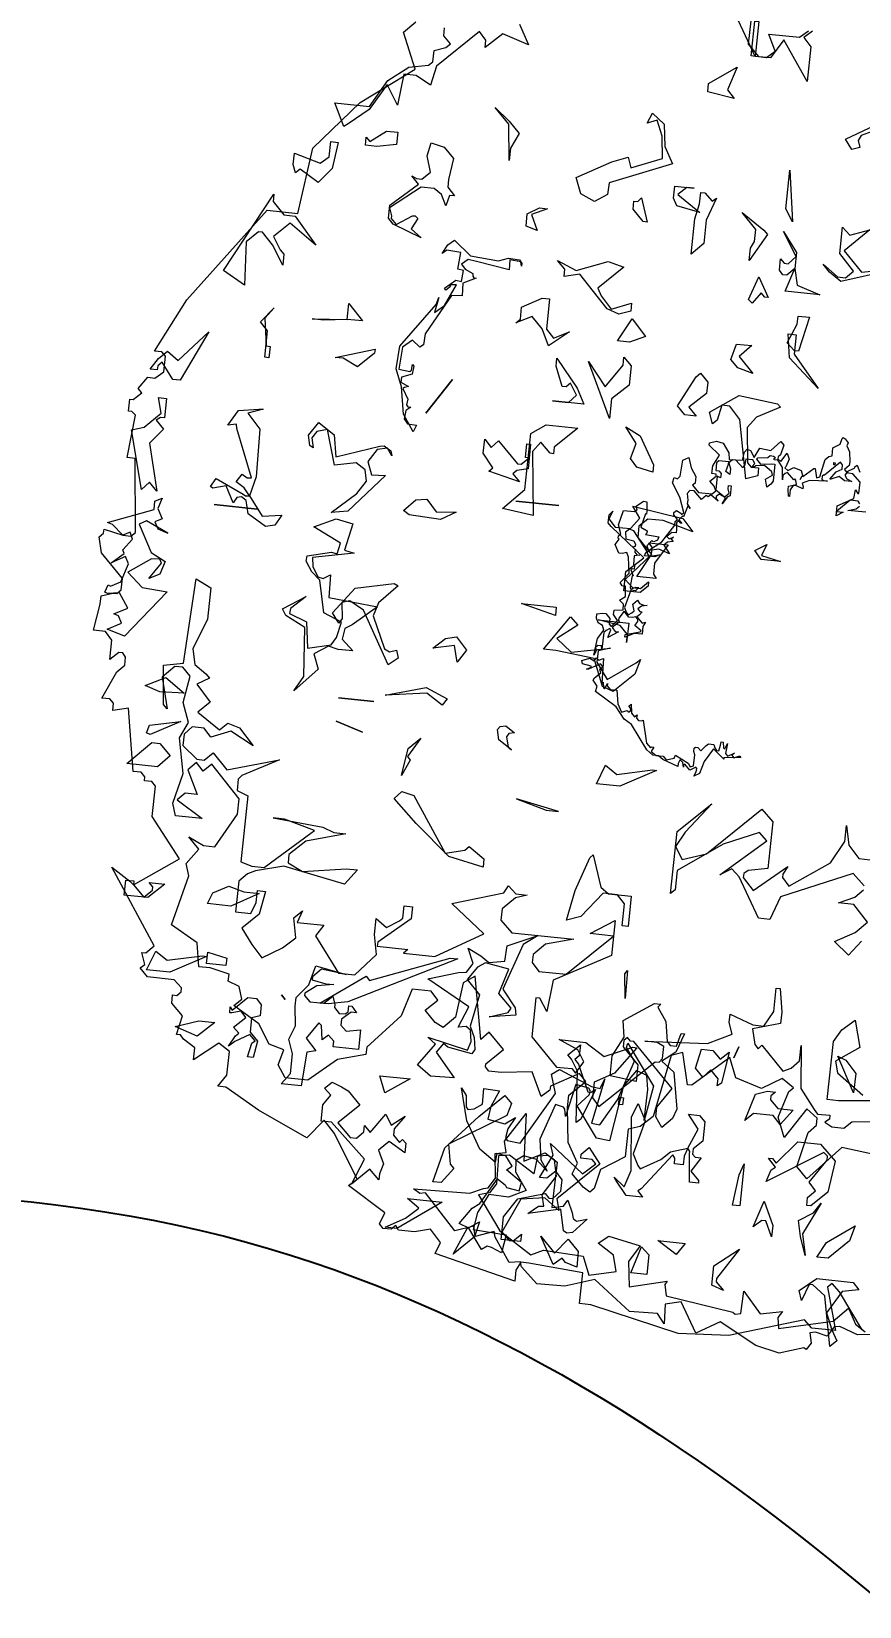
# Model space of a CAD drawing. Header units: metres. Extents: x 329311 to 330425, y 7396637 to 7397287.
# Drawn here: x 329833.859 to 329835.06, y 7397034.192 to 7397036.477 of the extents above; entities that cross this region are included whole.
import ezdxf

# ---------------------------------------------------------------- set-up
doc = ezdxf.new("R2010")
doc.units = ezdxf.units.M
doc.linetypes.add('CACHE2', pattern=[4.7625, 3.175, -1.5875])
doc.layers.get('0').update_dxf_attribs({"lineweight": 18})
for name, color, linetype, lineweight in [('ARBRE', 251, 'Continuous', 13), ('AXES+POTEAUX', 6, 'CACHE2', 13), ('PA6_TEXTO', 3, 'Continuous', 18)]:
    doc.layers.add(name, color=color, linetype=linetype, lineweight=lineweight)
doc.layers.add('VEGETAIS', color=3, linetype='Continuous')
doc.styles.add('200 Médio', font='arial.ttf', dxfattribs={"height": 0.75})
doc.styles.add('ARIAL', font='ARIAL', dxfattribs={"height": 0.2})
doc.dimstyles.new('AQ250', dxfattribs={"dimscale": 10, "dimtxt": 0.05, "dimasz": 0.03, "dimexe": 0.03, "dimexo": 0.025, "dimgap": 0.025, "dimtad": 1, "dimzin": 0, "dimdsep": 46, "dimtxsty": 'ARIAL', "dimblk": 'ARCHTICK', "dimcen": 0.09, "dimdle": 0.03, "dimclrt": 7, "dimadec": 0, "dimazin": 0, "dimtfac": 1, "dimtix": 1, "dimtmove": 2, "dimatfit": 3, "dimldrblk": 'OPEN90', "dimfxl": 1, "dimtvp": 1, "dimtolj": 1, "dimtzin": 0, "dimarcsym": 0})
pattern_1 = [(341.96263, (329827.33868, 7397103.38185), (0.0540704, 0.16604302), [0.127, -0.047625]), (71.96263, (329827.33868, 7397103.38185), (-0.16604302, 0.0540704), [0.127, -0.047625])]

# ---------------------------------------------------------------- blocks, each defined once
blk = doc.blocks.new('_ArchTick')
at = {"color": 0, "linetype": 'ByBlock', "const_width": 0.15}
blk.add_lwpolyline([(-0.5, -0.5), (0.5, 0.5)], dxfattribs=at)
blk = doc.blocks.new('*D14')
at = {"layer": 'Defpoints', "color": 0, "transparency": 16777216}
for p in [(329835.2333, 7397102.4533), (329808.0912, 7397027.1536), (329810.4416, 7397026.3875)]:
    blk.add_point(p, dxfattribs=at)
at = {"layer": 'PA6_TEXTO', "color": 0, "lineweight": -2, "transparency": 16777216}
for p, q in [((329832.9758, 7397103.5046), (329807.9982, 7397026.8683)), ((329834.9956, 7397102.5308), (329832.5977, 7397103.3123)), ((329810.2039, 7397026.465), (329807.806, 7397027.2465))]:
    blk.add_line(p, q, dxfattribs=at)
at = {"layer": 'PA6_TEXTO', "color": 0, "lineweight": -2, "transparency": 16777216, "xscale": 0.3, "yscale": 0.3, "zscale": 0.3}
for p, rotation in [((329832.8829, 7397103.2194), 71.94796434931555), ((329808.0912, 7397027.1536), 251.9479643493156)]:
    blk.add_blockref('_ArchTick', p, dxfattribs=dict(at, rotation=rotation))
at = {"layer": 'PA6_TEXTO', "color": 7, "transparency": 16777216, "insert": (329819.8853, 7397065.3826), "char_height": 0.75, "attachment_point": 5, "rotation": 71.948, "style": '200 Médio'}
blk.add_mtext('\\A1;80.00', dxfattribs=at)
blk = doc.blocks.new('_Open90')
at = {"color": 0, "linetype": 'ByBlock', "lineweight": -2}
for p, q in [((-0.5, 0.5), (0, 0)), ((0, 0), (-1, 0)), ((0, 0), (-0.5, -0.5))]:
    blk.add_line(p, q, dxfattribs=at)
blk = doc.blocks.new('WMF26', base_point=(0, 0.001))
at = {"color": 85}
blk.add_lwpolyline([(7.846, -12.482), (7.607, -12.162), (7.534, -12.097), (7.498, -12.133), (7.607, -12.512), (7.395, -12.512), (7.323, -12.446), (6.661, -12.657), (6.209, -12.686), (5.402, -12.512), (5.301, -12.512), (5.301, -12.234), (4.812, -12.198), (4.74, -12.198), (4.703, -12.272), (4.703, -12.373), (3.968, -12.198), (4.005, -12.097), (3.903, -11.987), (3.764, -12.025), (3.619, -12.025), (3.59, -11.987), (3.553, -12.025), (3.481, -12.025), (3.445, -11.987), (3.481, -11.885), (3.132, -11.675), (3.204, -11.61), (2.957, -11.223), (2.854, -11.114), (2.717, -11.289), (2.258, -11.085), (1.945, -10.911), (1.873, -10.911), (1.945, -10.802), (1.945, -10.59), (1.843, -10.524), (1.633, -10.699), (1.633, -10.59), (1.523, -10.524), (1.494, -10.488), (1.458, -10.488), (1.494, -10.315), (1.385, -10.212), (1.385, -10.139), (1.422, -10.139), (1.458, -10.103), (1.458, -10.067), (1.385, -10.001), (1.145, -10.001), (1.072, -9.928), (1.108, -9.892), (1.072, -9.789), (1.108, -9.789), (1.175, -9.717), (0.724, -9.055), (0.897, -9.164), (0.934, -9.193), (1.32, -8.917), (1.036, -8.567), (1.036, -8.291), (1, -8.255), (0.934, -8.255), (0.934, -8.218), (0.897, -8.181), (0.825, -8.181), (0.724, -7.621), (0.585, -7.658), (0.585, -7.592), (0.548, -7.556), (0.476, -7.556), (0.585, -7.308), (0.65, -7.243), (0.65, -7.17), (0.621, -7.133), (0.585, -7.133), (0.512, -7.206), (0.512, -7.032), (0.446, -6.959), (0.338, -6.959), (0.374, -6.719), (0.374, -6.646), (0.476, -6.61), (0.512, -6.61), (0.548, -6.573), (0.548, -6.471), (0.338, -6.26), (0.301, -6.122), (0.338, -6.085), (0.338, -6.049), (0.512, -6.085), (0.585, -6.085), (0.621, -6.049), (0.548, -5.387), (0.476, -5.387), (0.512, -5.002), (0.476, -4.972), (0.446, -4.972), (0.446, -4.863), (0.476, -4.863), (0.548, -4.797), (0.512, -4.761), (0.585, -4.652), (0.65, -4.652), (0.724, -4.587), (0.724, -4.448), (0.687, -4.412), (0.621, -4.412), (0.861, -3.924), (1.494, -3.051), (1.771, -3.051), (1.843, -2.454), (2.222, -2.003), (2.681, -1.654), (2.542, -1.334), (2.644, -1.232)], dxfattribs=at)
at = {"color": 63}
for points in [[(6.188, -0.944), (6.116, -1.009), (6.188, -1.083), (6.188, -1.396), (5.94, -1.046), (5.838, -1.221), (5.701, -1.221), (5.489, -0.871)], [(5.627, -0.908), (5.627, -1.119), (5.729, -1.221), (5.802, -1.221), (5.874, -1.155), (5.802, -1.009), (6.078, -1.009), (6.152, -0.944)], [(3.568, -1.155), (3.67, -1.33), (3.43, -1.257), (3.284, -1.396), (3.284, -1.33), (3.219, -1.257), (2.869, -1.606), (2.833, -1.781), (2.695, -1.708), (2.586, -1.708), (2.557, -1.992), (2.447, -1.817), (2.309, -2.057), (2.135, -2.203), (2.099, -2.232), (1.996, -2.029), (2.309, -2.029), (2.447, -1.781), (2.622, -1.643), (2.797, -1.606), (2.833, -1.57), (2.833, -1.469), (2.934, -1.432), (2.972, -1.396), (2.905, -1.33), (2.905, -1.257)], [(5.311, -1.508), (5.551, -1.334), (5.485, -1.545), (5.551, -1.618), (5.311, -1.581), (5.311, -1.508), (5.311, -1.508)], [(7.293, -1.88), (7.122, -1.724), (7.002, -1.689), (6.719, -1.829), (6.697, -1.875), (6.718, -1.937), (6.65, -1.961), (6.582, -1.877), (7.039, -1.6), (7.108, -1.467), (7.084, -1.398), (6.943, -1.417), (6.897, -1.395), (6.98, -1.326), (7.228, -1.502), (7.31, -1.843), (7.293, -1.88), (7.293, -1.88)], [(4.217, -2.468), (4.52, -2.296), (4.662, -2.238), (4.695, -2.332), (4.971, -2.219), (4.946, -2.019), (4.885, -1.882), (4.799, -1.918), (4.839, -1.823), (4.952, -1.911), (4.978, -2.111), (5.065, -2.258), (4.518, -2.486), (4.513, -2.593), (4.403, -2.665), (4.275, -2.612), (4.217, -2.468), (4.217, -2.468)], [(3.67, -2.131), (3.604, -2.268), (3.604, -2.379), (3.568, -2.057), (3.43, -1.92), (3.568, -2.029), (3.67, -2.131), (3.67, -2.131)], [(2.586, -2.342), (2.411, -2.379), (2.309, -2.379), (2.309, -2.305), (2.346, -2.342), (2.484, -2.232), (2.586, -2.232), (2.586, -2.342), (2.586, -2.342)], [(6.116, -2.203), (6.188, -2.662), (6.116, -2.552), (6.116, -2.203), (6.116, -2.203)], [(2.033, -2.618), (1.923, -2.756), (1.75, -2.654), (1.712, -2.691), (1.684, -2.618), (1.684, -2.516), (1.923, -2.582), (1.996, -2.516), (1.996, -2.379), (2.062, -2.379), (2.033, -2.618), (2.033, -2.618)], [(3.106, -2.415), (3.082, -2.607), (3.082, -2.677), (3.151, -2.747), (3.106, -2.747), (3.082, -2.845), (3.032, -2.747), (2.963, -2.701), (2.844, -2.701), (2.582, -2.914), (2.607, -2.983), (2.607, -3.008), (2.656, -3.057), (2.794, -2.963), (2.819, -2.963), (2.844, -2.983), (2.794, -3.082), (2.893, -3.152), (2.631, -3.057), (2.582, -3.008), (2.582, -2.889), (2.819, -2.677), (2.75, -2.607), (2.794, -2.627), (2.844, -2.627), (2.913, -2.558), (2.868, -2.415), (2.893, -2.295), (3.013, -2.321), (3.106, -2.415), (3.106, -2.415)], [(5.343, -2.589), (5.343, -2.487), (5.38, -2.487), (5.453, -2.552), (5.489, -2.523), (5.417, -2.728), (5.417, -2.938), (5.315, -3.047), (5.315, -2.728), (5.343, -2.589), (5.343, -2.589)], [(4.755, -2.698), (4.755, -2.625), (4.791, -2.625), (4.82, -2.589), (4.893, -2.8), (4.856, -2.8), (4.755, -2.698), (4.755, -2.698)], [(5.868, -2.873), (5.868, -2.764), (5.729, -2.625), (5.94, -2.764), (5.976, -2.8), (5.838, -3.047), (5.838, -2.938), (5.868, -2.873), (5.868, -2.873)], [(6.675, -3.15), (6.566, -3.076), (6.5, -3.011), (6.639, -3.112), (6.712, -3.112), (6.777, -3.047), (6.639, -2.902), (6.639, -2.662), (6.712, -2.728), (6.886, -2.662), (6.675, -2.873), (6.85, -3.047), (7.199, -2.975), (7.337, -2.975), (7.264, -3.076), (7.199, -3.15), (7.235, -3.36), (7.09, -3.011), (6.675, -3.15), (6.675, -3.15)], [(6.253, -3.076), (6.188, -3.143), (6.152, -3.143), (6.116, -3.106), (6.116, -3.003), (6.152, -3.04), (6.188, -3.04), (6.253, -2.967), (6.116, -2.756), (6.253, -2.931), (6.253, -3.076), (6.253, -3.076)], [(1.647, -3.076), (1.75, -3.076), (1.959, -3.316), (1.712, -3.143), (1.574, -3.28), (1.647, -3.39), (1.684, -3.426), (1.684, -3.527), (1.574, -3.353), (1.472, -3.251), (1.436, -3.251), (1.335, -3.353), (1.363, -3.739), (1.16, -3.63), (1.538, -2.902), (1.538, -2.967), (1.647, -3.076), (1.647, -3.076)], [(6.253, -3.076), (6.289, -3.222), (6.5, -3.288), (6.188, -3.288), (6.253, -3.076), (6.253, -3.076)], [(2.857, -4.5), (2.791, -4.345), (2.805, -4.14), (3.087, -3.732), (3.106, -3.667), (3.082, -3.805), (3.164, -3.735), (3.251, -3.539), (3.188, -3.545), (3.199, -3.56), (3.161, -3.595), (3.148, -3.581), (3.241, -3.499), (3.293, -3.503), (3.3, -3.404), (3.248, -3.399), (3.259, -3.247), (3.133, -3.239), (3.093, -3.273), (3.138, -3.189), (3.192, -3.143), (3.349, -3.267), (3.602, -3.284), (3.691, -3.251), (3.791, -3.258), (3.815, -3.286), (3.814, -3.312), (3.803, -3.272), (3.703, -3.265), (3.707, -3.355), (3.408, -3.311), (3.331, -3.302), (3.278, -3.349), (3.315, -3.391), (3.387, -3.423), (3.388, -3.446), (3.4, -3.46), (3.421, -3.461), (3.306, -3.517), (3.311, -3.632), (3.218, -3.638), (3.018, -4.005), (3.012, -4.104), (2.984, -4.129), (2.91, -4.074), (2.829, -4.145), (2.815, -4.344), (2.917, -4.354), (2.931, -4.341), (2.935, -4.289), (2.947, -4.303), (2.94, -4.378), (2.849, -4.413), (2.846, -4.46), (2.918, -4.491), (2.883, -4.502), (2.869, -4.514), (2.924, -4.605), (2.919, -4.657), (2.932, -4.671), (2.959, -4.673), (2.919, -4.708), (2.911, -4.783), (2.946, -4.823), (3.025, -4.829), (3.004, -4.891), (2.901, -4.743), (2.857, -4.5), (2.857, -4.5)], [(5.94, -3.186), (6.041, -3.36), (6.013, -3.36), (5.976, -3.324), (5.904, -3.426), (5.868, -3.397), (5.94, -3.186), (5.94, -3.186)], [(6.253, -3.746), (6.326, -3.572), (6.326, -3.498), (6.428, -3.498), (6.362, -3.811), (6.326, -3.811), (6.253, -3.746), (6.253, -3.746)], [(6.326, -3.841), (6.573, -4.125), (6.289, -3.877), (6.253, -3.666), (6.326, -3.666), (6.326, -3.841), (6.326, -3.841)], [(2.309, -3.949), (2.099, -3.978), (1.996, -3.978), (2.309, -3.949), (2.309, -3.805), (2.447, -3.949), (2.309, -3.949), (2.309, -3.949)], [(4.848, -3.677), (4.986, -3.823), (4.848, -3.888), (4.739, -3.888), (4.848, -3.677), (4.848, -3.677)], [(5.838, -3.913), (5.976, -4.052), (5.838, -4.015), (5.766, -3.949), (5.802, -3.805), (5.94, -3.805), (5.838, -3.913), (5.838, -3.913)], [(1.611, -4.262), (1.647, -4.262), (1.647, -4.364), (1.611, -4.364), (1.611, -4.125), (1.538, -4.052), (1.647, -3.913), (1.574, -4.015), (1.611, -4.262), (1.611, -4.262)], [(7.843, -10.911), (7.494, -10.874), (7.21, -11.187), (7.109, -11.085), (7.181, -10.772), (7.246, -10.699), (7.246, -10.634), (7.145, -10.561), (6.969, -10.838), (6.897, -10.663), (6.969, -10.423), (7.006, -10.387), (6.897, -10.315), (6.722, -10.423), (6.482, -10.351), (6.41, -10.175), (6.097, -10.459), (6.06, -10.459), (5.987, -10.175), (5.886, -10.212), (5.784, -10.772), (5.675, -10.874), (5.572, -10.911), (5.572, -11.158), (5.362, -11.296), (5.325, -11.47), (5.289, -11.507), (5.224, -11.47), (5.114, -11.362), (5.151, -11.26), (5.049, -11.085), (5.012, -10.772), (5.012, -10.663), (5.151, -10.524), (5.085, -10.459), (4.838, -10.598), (4.838, -10.634), (4.765, -10.699), (4.663, -10.488), (4.387, -10.524), (4.277, -10.524), (4.241, -10.488), (4.241, -10.459), (4.387, -10.315), (4.241, -10.175), (4.176, -10.248), (4.066, -9.688), (3.965, -9.76), (3.929, -10.073), (3.826, -10.175), (3.753, -10.139), (3.651, -10.037), (3.753, -9.936), (3.688, -9.863), (3.514, -9.863), (3.441, -10.11), (3.164, -10.423), (3.164, -10.488), (2.916, -10.561), (2.669, -10.772), (2.465, -10.772), (2.393, -10.663), (2.429, -10.524), (2.291, -10.488), (2.182, -10.315), (1.941, -10.175), (2.007, -10.11), (1.971, -10.001), (1.869, -9.965), (1.869, -9.9), (1.694, -9.863), (1.593, -9.863), (1.556, -9.652), (1.309, -9.513), (1.418, -9.062), (1.382, -8.953), (1.484, -8.814), (1.382, -8.713), (1.52, -8.778), (1.622, -8.778), (1.796, -8.465), (1.796, -8.327), (1.52, -8.043), (1.447, -8.115), (1.382, -8.043), (1.309, -8.115), (1.418, -8.327), (1.309, -8.327), (1.243, -8.393), (1.484, -8.538), (1.243, -8.538), (1.207, -8.429), (1.273, -8.152), (1.207, -7.84), (1.273, -7.694), (1.207, -7.519), (1.243, -7.279), (1.171, -7.206), (1.097, -7.206), (0.996, -7.315), (1.069, -7.592), (1.032, -7.556), (0.996, -7.206), (1.171, -7.17), (1.207, -6.405), (1.345, -6.471), (1.345, -6.755), (1.243, -7.032), (1.273, -7.17), (1.382, -7.243), (1.418, -7.279), (1.309, -7.344), (1.447, -7.491), (1.345, -7.592), (1.556, -7.73), (1.622, -7.664), (1.731, -7.694), (1.869, -7.84), (1.658, -7.73), (1.484, -7.803), (1.418, -7.73), (1.309, -7.73), (1.243, -7.803), (1.243, -7.905), (1.382, -8.014), (1.447, -8.014), (1.52, -7.942), (1.658, -8.079), (2.117, -7.942), (1.796, -8.115), (1.768, -8.152), (1.768, -8.255), (1.869, -8.291), (1.869, -8.887), (1.971, -8.917), (2.081, -8.917), (2.465, -8.567), (2.495, -8.538), (2.219, -8.465), (2.117, -8.465), (2.568, -8.502), (2.669, -8.538), (2.779, -8.538), (2.429, -8.641), (2.291, -8.778), (2.291, -8.851), (2.429, -8.917), (2.815, -8.851), (2.916, -8.851), (2.815, -8.989), (2.255, -8.887), (2.007, -8.953), (1.941, -8.989), (1.869, -9.062), (1.869, -9.338), (2.007, -9.338), (2.044, -9.237), (2.044, -9.128), (2.117, -9.128), (2.081, -9.338), (1.941, -9.477), (2.044, -9.616), (2.146, -9.724), (2.32, -9.616), (2.429, -9.513), (2.393, -9.338), (2.465, -9.266), (2.429, -9.375), (2.669, -9.375), (2.604, -9.477), (2.844, -9.789), (2.99, -9.789), (3.164, -9.586), (3.128, -9.411), (3.128, -9.266), (3.23, -9.338), (3.339, -9.266), (3.367, -9.237), (3.367, -9.128), (3.441, -9.128), (3.441, -9.237), (3.164, -9.477), (3.164, -9.513), (3.441, -9.513), (3.404, -9.55), (3.688, -9.55), (4.103, -9.302), (3.79, -9.062), (4.241, -8.917), (4.277, -8.851), (4.35, -8.917), (4.452, -8.917), (4.35, -8.953), (4.241, -9.062), (4.241, -9.164), (4.35, -9.266), (4.911, -9.266), (4.663, -9.338), (4.561, -9.44), (4.561, -9.513), (4.627, -9.586), (4.874, -9.586), (5.26, -9.201), (5.049, -9.201), (5.26, -9.062), (5.26, -9.375), (4.765, -9.652), (4.737, -9.936), (4.663, -9.825), (4.627, -9.825), (4.627, -10.175), (4.874, -10.423), (5.012, -10.423), (5.049, -10.459), (5.114, -10.351), (5.049, -10.248), (4.874, -10.175), (5.114, -10.175), (5.289, -10.284), (5.536, -10.175), (5.572, -10.175), (5.398, -10.423), (5.224, -10.524), (5.224, -10.663), (5.289, -10.736), (5.748, -10.284), (5.784, -10.284), (5.813, -10.248), (5.813, -10.139), (5.748, -10.11), (5.639, -10.11), (6.199, -10.073), (6.41, -9.965), (6.373, -9.863), (6.373, -9.789), (6.585, -9.863), (6.686, -9.863), (6.759, -9.724), (6.759, -9.513), (6.795, -9.513), (6.831, -9.724), (6.831, -9.825), (6.585, -9.9), (6.621, -10.037), (6.657, -10.073), (6.686, -10.037), (6.897, -10.248), (6.969, -10.212), (7.035, -10.139), (7.035, -10.001), (7.072, -10.387), (7.21, -10.561), (7.246, -10.598), (7.356, -10.598), (7.356, -10.634), (7.319, -10.663), (7.384, -10.699), (7.494, -10.699), (7.56, -10.634), (7.879, -10.598)], [(7.77, -10.423), (7.421, -10.459), (7.319, -10.459), (7.319, -9.936), (7.384, -9.825), (7.494, -9.724), (7.56, -9.965), (7.356, -10.11), (7.384, -10.212), (7.632, -10.387)], [(4.672, -4.31), (4.811, -4.099), (4.811, -4.027), (4.884, -4.099), (4.884, -4.273), (4.739, -4.412), (4.739, -4.587), (4.499, -4.099), (4.672, -4.31), (4.672, -4.31)], [(0.811, -4.648), (0.701, -4.503), (0.664, -4.54), (0.664, -4.576), (0.599, -4.576), (0.664, -4.474), (0.738, -4.401), (0.84, -4.474), (1.087, -4.19), (0.876, -4.648), (0.811, -4.648), (0.811, -4.648)], [(4.36, -4.485), (4.425, -4.412), (4.36, -4.31), (4.324, -4.346), (4.288, -4.346), (4.215, -4.172), (4.215, -4.099), (4.425, -4.346), (4.499, -4.485), (4.215, -4.485), (4.36, -4.485), (4.36, -4.485)], [(5.335, -4.412), (5.473, -4.136), (5.51, -4.099), (5.582, -4.172), (5.582, -4.273), (5.437, -4.412), (5.51, -4.485), (5.408, -4.485), (5.335, -4.412), (5.335, -4.412)], [(3.304, -4.387), (3.097, -4.713), (3.304, -4.387), (3.304, -4.387)], [(4.889, -6.482), (4.871, -6.442), (4.83, -6.422), (4.81, -6.382), (4.81, -6.342), (4.86, -6.332), (4.889, -6.332), (4.931, -6.372), (4.931, -6.422), (4.95, -6.442), (5, -6.382), (4.96, -6.332), (4.96, -6.292), (5.04, -6.282), (5.04, -6.232), (5, -6.2), (5.05, -6.16), (5.04, -6.069), (5.011, -6.069), (4.989, -6.04), (5.061, -5.948), (5.04, -5.808), (5.021, -5.768), (4.981, -5.779), (4.95, -5.779), (4.91, -5.707), (4.939, -5.656), (4.931, -5.646), (4.931, -5.627), (4.95, -5.606), (4.921, -5.527), (4.95, -5.395), (5.05, -5.395), (5.071, -5.376), (5.061, -5.345), (5.121, -5.295), (5.151, -5.295), (5.161, -5.376), (5.161, -5.406), (5.151, -5.406), (5.121, -5.527), (5.182, -5.556), (5.182, -5.577), (5.171, -5.588), (5.291, -5.596), (5.283, -5.627), (5.252, -5.646), (5.241, -5.646), (5.233, -5.638), (5.212, -5.667), (5.191, -5.689), (5.212, -5.729), (5.323, -5.638), (5.423, -5.477), (5.423, -5.445), (5.442, -5.426), (5.403, -5.387), (5.403, -5.366), (5.423, -5.345), (5.464, -5.366), (5.473, -5.376), (5.492, -5.356), (5.442, -5.225), (5.363, -5.104), (5.373, -5.054), (5.403, -5.063), (5.423, -5.035), (5.434, -4.892), (5.484, -4.863), (5.514, -4.953), (5.564, -5.024), (5.564, -5.085), (5.543, -5.104), (5.603, -5.164), (5.725, -5.164), (5.755, -5.135), (5.736, -5.093), (5.694, -5.054), (5.744, -5.003), (5.744, -4.984), (5.705, -4.984), (5.705, -4.913), (5.755, -4.812), (5.655, -4.732), (5.655, -4.712), (5.715, -4.69), (5.776, -4.701), (5.836, -4.783), (5.845, -4.842), (5.966, -4.834), (5.976, -4.762), (5.995, -4.732), (6.027, -4.741), (6.066, -4.802), (6.107, -4.712), (6.208, -4.722), (6.289, -4.632), (6.318, -4.662), (6.298, -4.751), (6.279, -4.772), (6.279, -4.791), (6.308, -4.812), (6.358, -4.732), (6.379, -4.783), (6.358, -4.853), (6.348, -4.863), (6.379, -4.884), (6.429, -4.853), (6.498, -4.873), (6.519, -4.923), (6.61, -4.842), (6.62, -4.842), (6.641, -4.923), (6.671, -4.913), (6.7, -4.751), (6.731, -4.722), (6.76, -4.712), (6.76, -4.64), (6.821, -4.601), (6.832, -4.55), (6.842, -4.54), (6.861, -4.55), (6.892, -4.582), (6.882, -4.611), (6.911, -4.662), (6.922, -4.751), (6.922, -4.783), (6.882, -4.822), (6.901, -4.842), (6.972, -4.802), (6.972, -4.791), (6.993, -4.772), (7.023, -4.834)], [(7.113, -5.185), (6.951, -5.185), (7.023, -5.164), (7.052, -5.135)], [(7.052, -5.114), (7.034, -5.093), (6.961, -5.093), (6.851, -5.204), (6.911, -5.204), (6.851, -5.244), (6.851, -5.154), (6.993, -5.074), (7.001, -4.993), (7.023, -5.024), (7.034, -5.024), (7.034, -4.923), (6.961, -4.853), (6.922, -4.853), (6.911, -4.842), (6.892, -4.873), (6.911, -4.903), (6.961, -4.923), (6.892, -4.923), (6.842, -4.892), (6.771, -4.923), (6.76, -4.923), (6.81, -4.853), (6.861, -4.822), (6.861, -4.783), (6.842, -4.762), (6.71, -4.892), (6.7, -4.892), (6.691, -4.903), (6.691, -4.934), (6.71, -4.942), (6.741, -4.942), (6.581, -4.953), (6.519, -4.984), (6.53, -5.013), (6.53, -5.035), (6.469, -5.013), (6.44, -5.013), (6.419, -5.054), (6.419, -5.114), (6.408, -5.114), (6.398, -5.054), (6.398, -5.024), (6.469, -5.003), (6.458, -4.963), (6.448, -4.953), (6.44, -4.963), (6.379, -4.903), (6.358, -4.913), (6.34, -4.934), (6.34, -4.974), (6.329, -4.863), (6.289, -4.812), (6.279, -4.802), (6.247, -4.802), (6.247, -4.791), (6.258, -4.783), (6.239, -4.772), (6.208, -4.772), (6.189, -4.791), (6.097, -4.802), (6.088, -4.812), (6.128, -4.853), (6.228, -4.842), (6.258, -4.842), (6.258, -4.993), (6.239, -5.024), (6.208, -5.054), (6.189, -4.984), (6.247, -4.942), (6.239, -4.913), (6.167, -4.863), (6.088, -4.873), (6.077, -4.884), (6.056, -4.884), (6.077, -4.853), (6.056, -4.822), (5.995, -4.822), (5.987, -4.884), (5.976, -4.892), (5.976, -4.903), (5.906, -4.842), (5.876, -4.842), (5.845, -4.873), (5.865, -4.923), (5.865, -4.974), (5.826, -4.953), (5.845, -4.884), (5.845, -4.863), (5.755, -4.863), (5.736, -4.884), (5.736, -4.953), (5.765, -4.953), (5.786, -4.974), (5.786, -5.013), (5.755, -5.003), (5.755, -5.124), (5.836, -5.175), (5.845, -5.175), (5.876, -5.143), (5.865, -5.104), (5.865, -5.074), (5.887, -5.074), (5.887, -5.164), (5.865, -5.175), (5.826, -5.244), (5.845, -5.204), (5.845, -5.185), (5.794, -5.164), (5.786, -5.164), (5.765, -5.185), (5.765, -5.204), (5.786, -5.225), (5.715, -5.175), (5.694, -5.193), (5.675, -5.185), (5.636, -5.225), (5.564, -5.154), (5.524, -5.154), (5.503, -5.185), (5.514, -5.244), (5.514, -5.276), (5.543, -5.315), (5.524, -5.287), (5.492, -5.395), (5.484, -5.387), (5.453, -5.426), (5.484, -5.456), (5.473, -5.456), (5.453, -5.437), (5.434, -5.456), (5.442, -5.516), (5.442, -5.546), (5.403, -5.546), (5.363, -5.588), (5.384, -5.606), (5.423, -5.588), (5.403, -5.606), (5.423, -5.627), (5.373, -5.638), (5.342, -5.667), (5.384, -5.718), (5.403, -5.739), (5.302, -5.707), (5.222, -5.729), (5.202, -5.748), (5.202, -5.757), (5.222, -5.779), (5.313, -5.757), (5.273, -5.779), (5.182, -5.779), (5.191, -5.748), (5.202, -5.739), (5.061, -5.566), (5.021, -5.556), (4.989, -5.588), (5, -5.646), (5.071, -5.656), (5.09, -5.689), (5.09, -5.707), (5.082, -5.707), (5.071, -5.718), (5.1, -5.739), (5.09, -5.748), (5.09, -5.757), (5.111, -5.779), (5.14, -5.779), (5.09, -5.79), (5.09, -5.869), (5.1, -5.879), (5.1, -5.908), (5.082, -5.908), (5.071, -5.919), (5.1, -5.969), (5.09, -5.969), (5.082, -6.049), (5.082, -6.08), (5.09, -6.09), (5.132, -6.069), (5.161, -6.069), (5.132, -6.1), (5.09, -6.1), (5.05, -6.26), (5.071, -6.3), (5.09, -6.321), (5.121, -6.3), (5.14, -6.282), (5.121, -6.221), (5.161, -6.181), (5.182, -6.21), (5.222, -6.221), (5.252, -6.221), (5.202, -6.232), (5.171, -6.26), (5.191, -6.282), (5.212, -6.282), (5.191, -6.311), (5.171, -6.332), (5.222, -6.382), (5.252, -6.372), (5.233, -6.411), (5.233, -6.482), (5.161, -6.482), (5.082, -6.523), (5.082, -6.501), (5.212, -6.461), (5.222, -6.451), (5.161, -6.411), (5.182, -6.372), (5.182, -6.35), (5.161, -6.332), (5.132, -6.342), (5.1, -6.342), (5.05, -6.292), (5.011, -6.361), (5.011, -6.382), (5.021, -6.392), (4.96, -6.451), (4.989, -6.482), (5.021, -6.482), (4.931, -6.544), (4.95, -6.472), (4.939, -6.461), (4.91, -6.482), (4.889, -6.501), (4.889, -6.652), (4.881, -6.624), (4.849, -6.624), (4.83, -6.644), (4.839, -6.674), (4.821, -6.713), (4.839, -6.563), (4.889, -6.482), (4.889, -6.482)], [(4.052, -5.301), (4.052, -4.796), (4.183, -4.704), (4.466, -4.704), (4.275, -4.895), (4.275, -4.954), (4.243, -4.954), (4.15, -4.863), (4.085, -4.954), (4.15, -5.524), (3.87, -5.491), (4.052, -5.301), (4.052, -5.301)], [(6.792, -4.791), (6.782, -4.791), (6.782, -4.772), (6.792, -4.772), (6.792, -4.791), (6.792, -4.791)], [(0.774, -4.998), (0.738, -4.998), (0.701, -5.027), (0.774, -5.1), (0.664, -5.237), (0.774, -5.659), (0.701, -5.587), (0.636, -5.659), (0.49, -5.136), (0.599, -5.1), (0.738, -4.961), (0.701, -4.823), (0.774, -4.823), (0.774, -4.998), (0.774, -4.998)], [(1.644, -5.44), (1.605, -5.613), (1.735, -5.783), (1.911, -5.757), (1.856, -5.852), (1.776, -5.874), (1.61, -5.777), (1.577, -5.658), (1.532, -5.631), (1.493, -5.642), (1.464, -5.693), (1.386, -5.547), (1.268, -5.579), (1.247, -5.567), (1.291, -5.492), (1.547, -5.606), (1.567, -5.617), (1.605, -5.613), (1.548, -5.547), (1.473, -5.503), (1.517, -5.427), (1.567, -5.456), (1.605, -5.451), (1.427, -5.026), (1.421, -4.988), (1.344, -5.005), (1.426, -4.864), (1.605, -4.833), (1.643, -4.828), (1.511, -4.88), (1.632, -5.009), (1.644, -5.44), (1.644, -5.44)], [(2.348, -5.686), (2.558, -5.492), (2.632, -5.375), (2.61, -5.275), (2.524, -5.219), (2.333, -5.262), (2.238, -4.951), (2.144, -4.977), (2.104, -5.039), (2.125, -5.128), (2.094, -5.11), (2.074, -5.019), (2.152, -4.896), (2.3, -4.99), (2.337, -5.187), (2.719, -5.05), (2.758, -5.041), (2.82, -5.08), (2.835, -5.124), (2.789, -5.061), (2.699, -5.081), (2.625, -5.197), (2.672, -5.314), (2.796, -5.307), (2.495, -5.658), (2.348, -5.686), (2.348, -5.686)], [(3.746, -5.138), (3.648, -5.014), (3.648, -4.89), (3.713, -4.956), (3.772, -4.89), (3.963, -5.079), (3.996, -5.079), (4.061, -5.014), (4.028, -5.014), (4.028, -4.89), (4.061, -4.89), (4.061, -5.112), (3.963, -5.138), (3.93, -5.171), (3.996, -5.236), (3.713, -5.171), (3.746, -5.138), (3.746, -5.138)], [(6.498, -4.953), (6.508, -4.923), (6.498, -4.953), (6.498, -4.953)], [(3.044, -5.636), (2.989, -5.601), (3.091, -5.494), (3.187, -5.478), (3.284, -5.583), (3.46, -5.566), (3.329, -5.646), (3.044, -5.636), (3.044, -5.636)], [(6.16, -5.631), (6.261, -5.566), (6.225, -5.668), (6.4, -5.705), (6.225, -5.705), (6.16, -5.631), (6.16, -5.631)], [(0.582, -6.871), (0.548, -6.807), (0.504, -6.794), (0.624, -6.729), (0.535, -6.601), (0.429, -6.618), (0.405, -6.61), (0.426, -6.542), (0.45, -6.549), (0.538, -6.501), (0.588, -6.335), (0.554, -6.272), (0.432, -6.341), (0.54, -6.246), (0.524, -6.215), (0.602, -6.111), (0.573, -6.049), (0.51, -6.083), (0.408, -5.999), (0.364, -5.986), (0.768, -5.826), (0.764, -5.75), (0.827, -5.716), (0.799, -5.813), (0.846, -5.902), (0.783, -5.936), (0.818, -5.995), (0.911, -6.023), (0.709, -5.935), (0.645, -5.969), (0.78, -6.212), (0.914, -6.279), (0.878, -6.396), (0.784, -6.447), (0.882, -6.296), (0.865, -6.264), (0.79, -6.268), (0.592, -6.41), (0.732, -6.533), (0.961, -6.549), (0.622, -6.984), (0.461, -6.936), (0.582, -6.871), (0.582, -6.871)], [(1.298, -5.725), (1.684, -5.725), (1.298, -5.725), (1.298, -5.725)], [(5.242, -5.762), (5.242, -5.697), (5.206, -5.659), (5.38, -5.659), (5.278, -5.835), (5.278, -5.936), (5.307, -5.972), (5.133, -5.972), (5.242, -5.762), (5.242, -5.762)], [(3.012, -6.279), (2.853, -6.447), (2.817, -6.568), (2.951, -6.852), (2.997, -6.876), (3.059, -6.854), (3.082, -6.923), (2.998, -6.991), (2.727, -6.529), (2.596, -6.457), (2.527, -6.48), (2.543, -6.621), (2.52, -6.667), (2.453, -6.582), (2.632, -6.338), (2.975, -6.261), (3.012, -6.279), (3.012, -6.279)], [(3.572, -6.759), (3.38, -6.801), (3.485, -6.703), (3.58, -6.678), (3.683, -6.787), (3.609, -6.903), (3.572, -6.759), (3.572, -6.759)], [(5.845, -7.629), (5.836, -7.619), (5.786, -7.65), (5.736, -7.6), (5.725, -7.608), (5.725, -7.629), (5.715, -7.589), (5.694, -7.569), (5.686, -7.569), (5.675, -7.6), (5.675, -7.629), (5.534, -7.579), (5.492, -7.55), (5.442, -7.55), (5.384, -7.508), (5.222, -7.298), (5.151, -7.256), (5.071, -7.155), (4.871, -7.036), (4.881, -6.986), (4.839, -6.936), (4.849, -6.914), (4.9, -6.864), (4.889, -6.834), (4.91, -6.814), (4.91, -6.803), (4.889, -6.784), (4.789, -6.845), (4.77, -6.845), (4.81, -6.824), (4.81, -6.814), (4.729, -6.803), (4.719, -6.774), (4.789, -6.745), (4.83, -6.764), (4.849, -6.734), (4.871, -6.753), (4.91, -6.734), (4.921, -6.955), (4.931, -6.946), (4.939, -6.997), (4.95, -7.005), (4.971, -6.955), (4.971, -6.976), (5, -7.005), (5.061, -7.005), (5.082, -7.126), (5.121, -7.197), (5.171, -7.176), (5.182, -7.187), (5.191, -7.187), (5.202, -7.176), (5.202, -7.155), (5.182, -7.137), (5.202, -7.116), (5.212, -7.187), (5.212, -7.197), (5.241, -7.226), (5.263, -7.206), (5.263, -7.237), (5.283, -7.256), (5.313, -7.256), (5.323, -7.248), (5.373, -7.449), (5.413, -7.489), (5.423, -7.478), (5.442, -7.478), (5.423, -7.519), (5.473, -7.55), (5.534, -7.55), (5.564, -7.579), (5.636, -7.558), (5.644, -7.528), (5.765, -7.589), (5.786, -7.619), (5.815, -7.608), (5.815, -7.508), (5.805, -7.478), (5.805, -7.449), (5.815, -7.439), (5.836, -7.439), (5.865, -7.468), (5.906, -7.418), (5.926, -7.399), (5.976, -7.399), (5.987, -7.428), (6.006, -7.449), (6.027, -7.449), (6.037, -7.399), (6.037, -7.368), (6.056, -7.368), (6.066, -7.418), (6.077, -7.428), (6.097, -7.378), (6.088, -7.468), (6.107, -7.489), (6.167, -7.458), (6.147, -7.478), (6.167, -7.5), (6.208, -7.478), (6.218, -7.478), (6.228, -7.489), (6.077, -7.508), (6.077, -7.519), (5.976, -7.439), (5.906, -7.558), (5.876, -7.669), (5.826, -7.7), (5.845, -7.658), (5.845, -7.629), (5.845, -7.629)], [(3.37, -7.209), (2.999, -7.265), (3.359, -7.159), (3.557, -7.241), (3.518, -7.302), (3.37, -7.209), (3.37, -7.209)], [(1.028, -7.314), (1.205, -7.435), (0.989, -7.447), (0.85, -7.405), (1.028, -7.314), (1.028, -7.314)], [(4.177, -7.636), (4.054, -7.558), (4.034, -7.467), (4.053, -7.437), (4.103, -7.426), (4.189, -7.481), (4.139, -7.491), (4.12, -7.523), (4.145, -7.616), (4.177, -7.636), (4.177, -7.636)], [(0.927, -7.754), (1.204, -7.693), (0.941, -7.835), (0.906, -7.825), (0.927, -7.754), (0.927, -7.754)], [(3.349, -8.135), (3.681, -8.618), (3.855, -8.575), (3.889, -8.537), (4.032, -8.634), (4.034, -8.707), (3.719, -8.646), (3.396, -8.381), (3.176, -8.178), (3.239, -8.11), (3.349, -8.135), (3.349, -8.135)], [(2.954, -10.037), (2.779, -10.073), (2.706, -10.073), (3.092, -9.789), (3.128, -9.825), (3.826, -9.55), (3.893, -9.55), (2.954, -10.037), (2.954, -10.037)], [(1.833, -9.825), (1.658, -9.825), (1.658, -9.724), (1.833, -9.76), (1.833, -9.825), (1.833, -9.825)], [(2.356, -10.037), (2.393, -10.073), (2.356, -10.037), (2.356, -10.037)], [(4.424, -12.086), (4.377, -12.121), (4.244, -11.943), (4.154, -11.909), (4.254, -11.762), (4.32, -11.713), (4.454, -11.475), (4.526, -11.522), (4.543, -11.545), (4.657, -11.563), (4.672, -11.485), (4.525, -11.386), (4.572, -11.35), (4.505, -11.262), (4.425, -11.251), (4.417, -11.328), (4.269, -11.228), (4.126, -10.986), (4.047, -10.696), (4.096, -10.762), (4.106, -10.863), (4.123, -10.886), (4.179, -10.874), (4.249, -10.822), (4.248, -10.683), (4.39, -10.687), (4.327, -10.836), (4.31, -10.951), (4.468, -10.977), (4.556, -10.911), (4.499, -11.019), (4.487, -11.101), (4.504, -11.124), (4.623, -11.137), (4.892, -10.66), (4.838, -10.491), (4.904, -10.442), (5.206, -10.565), (5.284, -10.572), (5.318, -10.482), (5.238, -10.89), (5.315, -10.897), (5.45, -10.659), (5.565, -10.296), (5.481, -10.184), (5.487, -10.144), (5.756, -10.503), (5.706, -10.817), (5.709, -10.538), (5.689, -10.415), (5.59, -10.38), (5.49, -10.527), (5.417, -11.032), (5.298, -11.019), (5.096, -10.749), (5.191, -10.641), (5.2, -10.605), (5.182, -10.582), (5.065, -10.561), (5.001, -10.855), (4.99, -10.792), (4.976, -10.773), (4.9, -10.757), (4.794, -11.083), (4.821, -11.266), (4.89, -11.359), (4.784, -11.265), (4.666, -11.244), (4.601, -11.293), (4.606, -11.397), (4.721, -11.551), (4.569, -11.629), (4.391, -11.624), (4.308, -11.795), (4.285, -11.95), (4.582, -11.968), (4.558, -12.131), (4.464, -12.092), (4.424, -12.086), (4.424, -12.086)], [(6.482, -10.073), (6.446, -10.175), (6.482, -10.073), (6.482, -10.073)], [(5.464, -10.634), (5.5, -10.634), (5.5, -10.699), (5.464, -10.699), (5.464, -10.634), (5.464, -10.634)]]:
    blk.add_lwpolyline(points, dxfattribs=at)
at = {"color": 106}
for points in [[(5.701, -1.221), (5.664, -1.221), (5.664, -0.908), (5.701, -0.908), (5.701, -1.221), (5.701, -1.221)], [(5.105, -2.563), (5.105, -2.454), (5.28, -2.454), (5.214, -2.454), (5.141, -2.527), (5.352, -2.665), (5.141, -2.629), (5.105, -2.563), (5.105, -2.563)], [(3.816, -2.84), (3.919, -2.775), (3.991, -2.775), (3.853, -2.84), (3.919, -2.978), (3.816, -2.949), (3.816, -2.84), (3.816, -2.84)], [(4.341, -3.328), (4.202, -3.364), (4.202, -3.298), (4.13, -3.226), (4.304, -3.298), (4.581, -3.19), (4.726, -3.226), (4.515, -3.437), (4.551, -3.502), (4.653, -3.612), (4.829, -3.538), (4.829, -3.612), (4.726, -3.648), (4.617, -3.612), (4.341, -3.328), (4.341, -3.328)], [(3.955, -3.749), (3.816, -3.823), (3.853, -3.786), (3.853, -3.677), (4.028, -3.576), (4.094, -3.576), (4.094, -3.851), (4.166, -3.924), (4.304, -3.851), (4.13, -3.997), (4.056, -3.851), (3.955, -3.749), (3.955, -3.749)], [(2.447, -4.364), (2.309, -4.299), (2.237, -4.299), (2.586, -4.19), (2.586, -4.226), (2.447, -4.364), (2.447, -4.364)], [(6.253, -4.328), (6.049, -4.438), (5.976, -4.54), (6.013, -4.853), (6.049, -4.889), (6.116, -4.889), (6.116, -4.961), (6.013, -4.998), (5.904, -4.474), (5.802, -4.364), (5.729, -4.364), (5.701, -4.503), (5.664, -4.54), (5.627, -4.438), (5.874, -4.262), (6.224, -4.299), (6.253, -4.328), (6.253, -4.328)], [(5.176, -4.961), (5.176, -5.027), (5.03, -4.998), (4.965, -4.925), (5.002, -4.786), (4.893, -4.648), (5.03, -4.713), (5.176, -4.961), (5.176, -4.961)], [(5.59, -5.521), (5.315, -5.449), (5.176, -5.449), (5.103, -5.521), (5.103, -5.623), (5.242, -5.762), (5.03, -6.009), (5.103, -6.074), (5.176, -6.074), (5.242, -6.009), (5.242, -6.046), (5.176, -6.111), (5.03, -6.111), (5.03, -5.936), (5.176, -5.799), (4.856, -5.551), (4.827, -5.521), (4.827, -5.449), (4.856, -5.412), (4.827, -5.485), (4.893, -5.551), (5.03, -5.551), (5.103, -5.449), (5.03, -5.347), (5.489, -5.412), (5.59, -5.521), (5.59, -5.521)], [(3.983, -5.412), (4.369, -5.412), (3.983, -5.412), (3.983, -5.412)], [(2.55, -5.769), (2.5, -6.01), (2.591, -6.029), (2.223, -6.107), (2.233, -6.187), (2.289, -6.272), (2.339, -6.283), (2.4, -6.242), (2.405, -6.448), (2.849, -6.486), (2.639, -6.67), (2.578, -6.709), (2.564, -6.806), (2.67, -6.901), (2.539, -6.901), (2.448, -6.882), (2.326, -6.963), (2.378, -7.095), (2.182, -7.311), (2.257, -7.174), (2.22, -6.736), (2.039, -6.647), (2.003, -6.592), (2.204, -6.459), (2.074, -6.58), (2.07, -6.627), (2.231, -6.686), (2.262, -6.918), (2.472, -6.866), (2.513, -6.796), (2.542, -6.655), (2.376, -6.59), (2.309, -6.302), (2.229, -6.233), (2.169, -6.143), (2.173, -6.097), (2.388, -6.04), (2.439, -6.051), (2.46, -5.95), (2.206, -5.83), (2.398, -5.738), (2.55, -5.769), (2.55, -5.769)], [(4.442, -6.395), (4.128, -6.322), (4.442, -6.322), (4.442, -6.395), (4.442, -6.395)], [(4.478, -6.599), (4.616, -6.708), (4.965, -6.635), (4.856, -6.671), (4.856, -6.773), (4.965, -6.918), (5.206, -6.744), (5.242, -6.708), (5.206, -6.846), (5.03, -7.021), (4.929, -6.985), (4.827, -6.744), (4.478, -6.708), (4.369, -6.708), (4.579, -6.395), (4.652, -6.46), (4.478, -6.599), (4.478, -6.599)], [(5.103, -6.57), (5.103, -6.497), (5.03, -6.424), (4.827, -6.395), (5.103, -6.395), (5.103, -6.57), (5.103, -6.57)], [(2.586, -7.333), (2.905, -7.333), (2.586, -7.333), (2.586, -7.333)], [(7.476, -9.014), (7.374, -9.153), (7.235, -9.044), (7.41, -8.942), (7.512, -8.84), (7.374, -8.695), (7.235, -8.695), (7.374, -8.629), (7.447, -8.556)], [(7.447, -8.52), (7.337, -8.418), (6.712, -8.695), (6.639, -8.906), (6.537, -8.906), (6.326, -8.556), (6.253, -8.491), (6.152, -8.556), (6.537, -8.208), (6.464, -8.141), (6.152, -8.28), (5.766, -8.556), (5.766, -8.731), (5.729, -8.767), (5.729, -8.208), (6.013, -7.93), (5.802, -8.208), (5.729, -8.345), (5.802, -8.455), (6.013, -8.381), (6.464, -7.93), (6.573, -8.032), (6.573, -8.455), (6.399, -8.491), (6.362, -8.52), (6.362, -8.556), (6.464, -8.665), (6.748, -8.418), (6.712, -8.491), (6.712, -8.52), (6.777, -8.592), (7.127, -8.345), (7.235, -8.141), (7.235, -7.996), (7.272, -8.171), (7.374, -8.28), (7.476, -8.28)], [(2.586, -7.545), (2.833, -7.617), (2.586, -7.545), (2.586, -7.545)], [(3.284, -7.822), (3.219, -7.967), (3.255, -7.719), (3.357, -7.617), (3.255, -7.793), (3.284, -7.822), (3.284, -7.822)], [(5.453, -7.683), (5.489, -7.683), (5.176, -7.858), (4.965, -7.858), (5.03, -7.683), (5.139, -7.756), (5.453, -7.683), (5.453, -7.683)], [(1.139, -8.009), (1.036, -8.118), (0.76, -8.118), (0.963, -7.907), (1.036, -7.907), (1.139, -8.009), (1.139, -8.009)], [(4.652, -8.141), (4.266, -8.068), (4.543, -8.141), (4.652, -8.141), (4.652, -8.141)], [(5.177, -8.829), (5.382, -8.829), (5.382, -9.103), (5.329, -9.103), (5.329, -8.903), (5.256, -8.829), (5.129, -8.829), (4.951, -9.056), (4.825, -9.103), (4.877, -8.829), (4.977, -8.524), (5.003, -8.497), (5.103, -8.777), (5.177, -8.829), (5.177, -8.829)], [(0.934, -9.193), (1.036, -9.294), (1.108, -9.222), (1.108, -9.193), (1.072, -9.157), (1.211, -9.157), (1.072, -9.294), (0.861, -9.294), (0.861, -9.157), (0.934, -9.157), (0.934, -9.193), (0.934, -9.193)], [(2.062, -9.153), (1.822, -9.291), (1.611, -9.291), (1.647, -9.19), (1.786, -9.117), (1.923, -9.153), (2.062, -9.153), (2.062, -9.153)], [(3.633, -10.533), (3.775, -10.331), (3.699, -10.277), (4.067, -10.355), (4.091, -10.276), (4.074, -10.175), (4.032, -10.146), (3.96, -10.159), (4.038, -9.968), (3.646, -9.755), (3.912, -9.672), (3.984, -9.66), (4.036, -9.577), (3.977, -9.446), (4.097, -9.5), (4.173, -9.554), (4.316, -9.528), (4.322, -9.387), (4.588, -9.267), (4.464, -9.362), (4.322, -9.778), (4.452, -9.933), (4.464, -9.998), (4.227, -10.039), (4.394, -9.98), (4.417, -9.94), (4.293, -9.82), (4.357, -9.595), (4.144, -9.559), (4.078, -9.606), (3.996, -9.724), (4.121, -9.85), (4.067, -10.14), (4.113, -10.235), (4.131, -10.343), (4.109, -10.384), (3.889, -10.348), (3.847, -10.319), (3.787, -10.403), (3.973, -10.614), (3.759, -10.622), (3.633, -10.533), (3.633, -10.533)], [(5.417, -9.495), (5.424, -9.747), (5.398, -9.527), (5.417, -9.495), (5.417, -9.495)], [(2.688, -9.768), (2.615, -9.846), (2.615, -9.872), (2.74, -9.895), (2.814, -9.895), (2.662, -9.921), (2.562, -9.999), (2.562, -10.021), (2.615, -10.072), (2.74, -10.072), (2.814, -9.999), (2.84, -10.072), (2.84, -10.099), (2.887, -10.147), (2.941, -10.147), (2.967, -10.125), (2.967, -10.072), (2.993, -10.072), (3.041, -10.125), (2.993, -10.125), (2.914, -10.198), (2.914, -10.251), (2.967, -10.298), (3.093, -10.273), (3.093, -10.451), (2.866, -10.451), (2.866, -10.399), (2.814, -10.352), (2.761, -10.399), (2.74, -10.273), (2.714, -10.251), (2.615, -10.399), (2.714, -10.504), (2.635, -10.524), (2.615, -10.83), (2.435, -10.83), (2.509, -10.73), (2.509, -10.551), (2.462, -10.425), (2.509, -10.298), (2.489, -10.125), (2.489, -10.046), (2.589, -9.921), (2.635, -9.746), (2.914, -9.794), (2.688, -9.768), (2.688, -9.768)], [(1.616, -9.763), (1.652, -9.763), (1.34, -9.938), (1.128, -9.938), (1.194, -9.763), (1.303, -9.835), (1.616, -9.763), (1.616, -9.763)], [(5.721, -9.795), (5.808, -9.913), (5.838, -10.092), (5.869, -10.123), (5.925, -10.123), (5.956, -10.006), (5.986, -10.006), (5.925, -10.179), (5.808, -10.271), (5.925, -10.358), (5.986, -10.686), (5.956, -10.773), (5.869, -10.865), (5.808, -10.773), (5.808, -10.686), (5.925, -10.506), (5.541, -10.123), (5.51, -10.123), (5.479, -10.092), (5.449, -10.123), (5.449, -10.179), (5.597, -10.328), (5.597, -10.476), (5.362, -10.451), (5.362, -10.271), (5.449, -10.092), (5.424, -9.944), (5.69, -9.764), (5.746, -9.764), (5.721, -9.795), (5.721, -9.795)], [(2.184, -10.144), (2.184, -10.244), (2.111, -10.27), (2.111, -10.397), (2.184, -10.471), (2.163, -10.622), (2.111, -10.622), (2.137, -10.496), (2.163, -10.471), (2.111, -10.418), (1.984, -10.496), (1.931, -10.544), (1.984, -10.445), (2.011, -10.418), (1.958, -10.37), (2.058, -10.27), (2.011, -10.218), (1.931, -10.244), (1.911, -10.244), (1.911, -10.192), (1.931, -10.218), (2.058, -10.092), (2.137, -10.092), (2.184, -10.144), (2.184, -10.144)], [(6.326, -10.201), (6.399, -10.128), (6.362, -10.412), (6.326, -10.441), (6.326, -10.376), (6.253, -10.302), (6.188, -10.376), (6.116, -10.302), (6.152, -10.128), (6.253, -10.128), (6.326, -10.201), (6.326, -10.201)], [(7.548, -10.201), (7.548, -10.376), (7.374, -10.063), (7.447, -10.091), (7.548, -10.201), (7.548, -10.201)], [(5.03, -10.339), (5.067, -10.376), (5.176, -10.616), (5.206, -10.616), (5.242, -10.586), (5.139, -10.864), (5.103, -10.9), (5.067, -10.441), (5.002, -10.339), (4.965, -10.302), (5.067, -10.201), (5.067, -10.302), (5.03, -10.339), (5.03, -10.339)], [(1.643, -10.483), (1.438, -10.418), (1.643, -10.346), (1.788, -10.346), (1.643, -10.483), (1.643, -10.483)], [(6.813, -10.478), (6.813, -10.514), (6.886, -10.586), (7.025, -10.586), (6.922, -10.725), (6.85, -10.652), (6.675, -10.652), (6.603, -10.725), (6.675, -10.478), (6.777, -10.441), (6.85, -10.441), (6.813, -10.478), (6.813, -10.478)], [(3.37, -10.814), (3.308, -10.665), (3.581, -10.665), (3.37, -10.814), (3.37, -10.814)], [(4.478, -10.9), (3.983, -11.213), (4.019, -11.387), (4.056, -11.424), (3.954, -11.561), (3.881, -11.561), (3.954, -11.249), (4.23, -10.936), (4.442, -10.725), (4.507, -10.79), (4.478, -10.9), (4.478, -10.9)], [(5.638, -11.125), (5.691, -11.225), (5.717, -11.251), (5.89, -11.151), (5.969, -11.072), (6.122, -11.024), (6.195, -10.846), (6.096, -10.72), (6.195, -10.72), (6.248, -10.773), (6.248, -10.946), (6.169, -11.024), (6.169, -11.072), (6.195, -11.098), (6.248, -11.098), (6.169, -11.225), (6.248, -11.303), (6.248, -11.325), (6.169, -11.325), (6.143, -11.072), (6.143, -11.051), (6.122, -11.024), (6.096, -11.098), (6.096, -11.177), (6.016, -11.177), (6.016, -11.125), (5.995, -11.098), (5.743, -11.429), (5.717, -11.451), (5.764, -11.503), (5.617, -11.503), (5.511, -11.377), (5.491, -11.351), (5.59, -11.429), (5.638, -11.277), (5.59, -10.799), (5.638, -10.672), (5.717, -10.82), (5.638, -11.125), (5.638, -11.125)], [(3.039, -10.829), (3.157, -10.947), (2.977, -11.125), (3.101, -11.244), (3.157, -11.244), (3.218, -11.182), (3.218, -11.125), (3.274, -11.182), (3.398, -11.002), (3.454, -11.095), (3.571, -11.002), (3.484, -11.125), (3.484, -11.182), (3.546, -11.244), (3.571, -11.213), (3.602, -11.244), (3.602, -11.33), (3.454, -11.244), (3.367, -11.33), (3.423, -11.447), (3.398, -11.54), (3.398, -11.596), (3.305, -11.509), (3.157, -11.658), (3.249, -11.423), (2.921, -11.125), (2.828, -11.125), (2.828, -10.977), (2.89, -10.885), (2.828, -10.829), (2.89, -10.767), (2.977, -10.799), (3.039, -10.829), (3.039, -10.829)], [(3.714, -11.642), (4.219, -11.629), (4.338, -11.574), (4.378, -11.564), (4.436, -11.471), (4.41, -11.251), (4.506, -11.233), (4.482, -11.132), (4.647, -10.867), (4.673, -11.293), (4.853, -11.199), (4.97, -11.271), (4.965, -11.68), (5.066, -11.657), (5.1, -11.601), (5.152, -11.709), (5.164, -11.759), (5.196, -11.778), (5.29, -11.751), (5.172, -11.885), (5.123, -11.896), (5.091, -11.877), (5.047, -11.687), (4.756, -11.755), (4.845, -11.682), (4.891, -11.676), (4.867, -11.577), (4.978, -11.396), (4.945, -11.256), (4.883, -11.219), (4.788, -11.236), (4.773, -11.397), (4.537, -11.252), (4.441, -11.27), (4.448, -11.521), (4.394, -11.609), (4.3, -11.636), (4.524, -11.936), (4.821, -12.121), (4.931, -12.069), (5.289, -12.085), (5.359, -12.248), (5.599, -12.191), (5.56, -12.047), (5.412, -11.955), (5.5, -11.881), (5.789, -11.94), (5.697, -12.089), (5.729, -12.314), (6.063, -12.23), (6.043, -12.26), (6.067, -12.36), (6.675, -12.445), (6.699, -12.46), (6.749, -12.449), (6.754, -12.246), (6.92, -12.435), (7.117, -12.393), (7.082, -12.449), (7.099, -12.546), (7.58, -12.432), (7.703, -12.302), (7.782, -12.437), (7.875, -12.495)], [(8.031, -12.505), (7.81, -12.531), (7.642, -12.471), (7.593, -12.482), (7.539, -12.569), (7.433, -12.546), (7.383, -12.558), (7.403, -12.648), (7.365, -12.71), (7.341, -12.695), (7.126, -12.766), (6.913, -12.721), (6.571, -12.543), (6.367, -12.665), (6.205, -12.402), (6.064, -12.436), (6.074, -12.613), (6.006, -12.528), (5.754, -12.535), (5.414, -12.282), (5.155, -12.37), (4.903, -12.376), (4.749, -12.239), (4.732, -12.194), (4.636, -12.211), (4.486, -11.999), (4.474, -11.949), (4.309, -12.01), (4.288, -11.918), (4.122, -11.978), (3.826, -11.668), (3.776, -11.68), (3.714, -11.642), (3.714, -11.642)], [(7.447, -11.001), (7.41, -11.285), (7.272, -11.424), (7.235, -11.424), (7.235, -11.351), (7.3, -11.285), (7.235, -11.213), (7.374, -11.001), (7.374, -10.965), (7.337, -10.936), (6.85, -11.249), (6.886, -11.139), (6.922, -11.111), (6.85, -11.037), (6.886, -11.037), (6.922, -11.074), (7.097, -10.864), (7.3, -10.864), (7.447, -11.001), (7.447, -11.001)], [(5.315, -11.249), (5.278, -11.213), (5.176, -11.213), (5.176, -11.177), (5.242, -11.111), (5.351, -11.249), (5.002, -11.599), (5.03, -11.7), (4.893, -11.599), (4.681, -11.635), (4.543, -11.947), (4.616, -12.013), (4.652, -12.013), (4.718, -11.947), (4.718, -12.013), (4.543, -12.013), (4.543, -11.809), (4.652, -11.635), (4.893, -11.561), (4.929, -11.599), (4.965, -11.599), (5.03, -11.525), (5.03, -11.424), (4.965, -11.351), (4.893, -11.424), (4.827, -11.424), (4.929, -11.213), (4.893, -11.111), (5.206, -11.351), (5.315, -11.249), (5.315, -11.249)], [(6.573, -11.489), (6.603, -11.213), (6.639, -11.111), (6.639, -11.489), (6.573, -11.489), (6.573, -11.489)], [(6.951, -11.736), (6.886, -11.599), (6.85, -11.599), (6.777, -11.664), (6.85, -11.424), (6.951, -11.635), (6.951, -11.736), (6.951, -11.736)], [(7.175, -11.565), (7.303, -11.482), (7.36, -11.389), (7.223, -11.681), (7.268, -11.871), (7.208, -11.706), (7.175, -11.565), (7.175, -11.565)], [(7.476, -11.875), (7.374, -11.875), (7.447, -11.736), (7.686, -11.561), (7.65, -11.7), (7.476, -11.875), (7.476, -11.875)], [(3.604, -12.013), (3.496, -12.013), (3.67, -11.911), (3.779, -11.809), (3.67, -11.736), (3.983, -11.736), (3.604, -12.013), (3.604, -12.013)], [(4.128, -12.188), (4.23, -11.947), (4.332, -11.875), (4.303, -12.013), (4.128, -12.188), (4.128, -12.188)], [(5.139, -11.947), (5.242, -12.049), (5.242, -12.188), (5.139, -12.159), (5.103, -12.123), (5.03, -12.188), (4.893, -11.947), (5.03, -12.086), (5.139, -11.947), (5.139, -11.947)], [(5.874, -12.188), (5.729, -12.188), (5.802, -11.947), (5.874, -12.013), (5.874, -12.188), (5.874, -12.188)], [(6.116, -11.983), (5.94, -11.875), (6.188, -11.875), (6.116, -11.983), (6.116, -11.983)], [(6.5, -12.188), (6.573, -12.26), (6.464, -12.224), (6.464, -12.049), (6.675, -11.875), (6.5, -12.159), (6.5, -12.188), (6.5, -12.188)], [(7.778, -12.127), (7.63, -12.158), (7.512, -12.362), (7.574, -12.511), (7.63, -12.603), (7.574, -12.659), (7.481, -12.214), (7.363, -12.127), (7.332, -12.127), (7.276, -12.276), (7.246, -12.189), (7.394, -12.066), (7.722, -12.066), (7.778, -12.127), (7.778, -12.127)]]:
    blk.add_lwpolyline(points, dxfattribs=at)
blk = doc.blocks.new('T2_02')
at = {"xscale": 0.3499999999999943, "yscale": 0.3499999999999943, "zscale": 0.3499999999999943}
blk.add_blockref('WMF26', (-2.2399, 1.997), dxfattribs=at)

msp = doc.modelspace()

# ---------------------------------------------------------------- hatches: boundary and pattern name
at = {"layer": 'AXES+POTEAUX'}
h = msp.add_hatch(dxfattribs=at)
h.set_pattern_fill('ANGLE', color=253, scale=0.025)
h.set_pattern_definition(pattern_1)
edge = h.paths.add_edge_path()
edge.add_line((329826.7385, 7397041.2079), (329842.2426, 7397036.1779))
edge.add_line((329846.8442, 7397037.6251), (329826.8826, 7397044.0928))
edge.add_line((329826.7385, 7397041.2079), (329826.8826, 7397044.0928))
edge.add_line((329844.8123, 7397035.297), (329860.3047, 7397030.2222))
edge.add_line((329859.606, 7397032.0674), (329846.4153, 7397036.308))
edge.add_line((329845.088, 7397036.1686), (329844.8123, 7397035.297))
edge.add_line((329842.5027, 7397037.0002), (329845.088, 7397036.1686))
edge.add_line((329846.4153, 7397036.308), (329846.8442, 7397037.6251))
edge.add_line((329862.8868, 7397029.3806), (329868.6707, 7397027.4942))
edge.add_line((329868.6707, 7397027.4942), (329868.1393, 7397025.8622))
edge.add_line((329868.1393, 7397025.8622), (329869.8371, 7397025.3093))
edge.add_line((329869.8371, 7397025.3093), (329870.2976, 7397026.7236))
edge.add_line((329870.4296, 7397026.6807), (329870.9966, 7397028.5012))
edge.add_line((329870.9966, 7397028.5012), (329869.4474, 7397029.0057))
edge.add_line((329869.3891, 7397028.8268), (329864.8797, 7397030.2953))
edge.add_line((329864.8797, 7397030.2953), (329865.243, 7397031.6298))
edge.add_line((329865.243, 7397031.6298), (329860.0176, 7397033.3314))
edge.add_line((329860.0176, 7397033.3314), (329859.606, 7397032.0674))
edge.add_line((329860.3047, 7397030.2222), (329860.5922, 7397031.1312))
edge.add_line((329860.5922, 7397031.1312), (329863.1775, 7397030.2996))
edge.add_line((329863.1775, 7397030.2996), (329862.8868, 7397029.3806))
edge.add_line((329842.2426, 7397036.1779), (329842.5027, 7397037.0002))
edge.add_line((329869.4474, 7397029.0057), (329869.3891, 7397028.8268))
h = msp.add_hatch(dxfattribs=at)
h.set_pattern_fill('ANGLE', color=253, scale=0.025)
h.set_pattern_definition(pattern_1)
edge = h.paths.add_edge_path()
edge.add_line((329819.1935, 7397028.939), (329822.1725, 7397038.0422))
edge.add_line((329820.2002, 7397038.2398), (329816.6358, 7397027.294))
edge.add_line((329820.2002, 7397038.2398), (329822.1725, 7397038.0422))
edge.add_line((329816.6358, 7397027.294), (329819.0805, 7397026.5098))
edge.add_line((329821.7047, 7397025.6285), (329840.3785, 7397019.5539))
edge.add_line((329819.3852, 7397027.2995), (329821.9742, 7397026.4804))
edge.add_line((329819.1387, 7397026.5209), (329819.3646, 7397027.2351))
edge.add_line((329821.9742, 7397026.4804), (329821.7121, 7397025.6518))
edge.add_line((329823.38, 7397027.5745), (329819.1935, 7397028.939))
edge.add_line((329822.9529, 7397026.2608), (329823.38, 7397027.5745))
edge.add_line((329837.125, 7397021.6588), (329822.9529, 7397026.2608))
edge.add_line((329837.5369, 7397022.9656), (329837.125, 7397021.6588))
edge.add_line((329846.004, 7397020.2084), (329837.5369, 7397022.9656))
edge.add_line((329840.3785, 7397019.5539), (329840.6662, 7397020.4632))
edge.add_line((329840.6662, 7397020.4632), (329843.2554, 7397019.644))
edge.add_line((329843.2554, 7397019.644), (329842.8615, 7397018.3987))
edge.add_line((329842.8615, 7397018.3987), (329859.1769, 7397013.0858))
edge.add_line((329845.5763, 7397018.8948), (329846.004, 7397020.2084))
edge.add_line((329859.5832, 7397014.3336), (329845.5763, 7397018.8948))
edge.add_line((329859.1769, 7397013.0858), (329859.5832, 7397014.3336))

# ---------------------------------------------------------------- linework, layer by layer
at = {"layer": 'VEGETAIS'}
msp.add_spline([(329829.2784, 7397036.4936), (329840.4372, 7397033.9971), (329837.4875, 7397032.2459), (329834.1391, 7397034.7296), (329829.7493, 7397034.4126), (329829.2784, 7397036.4936)], degree=3, dxfattribs=at)

# ---------------------------------------------------------------- block references
at = {"layer": 'ARBRE', "xscale": 0.4621142716754235, "yscale": 0.4621142716754235, "zscale": 0.4621142716754235, "rotation": 354.0121026411171}
msp.add_blockref('T2_02', (329834.9454, 7397035.7082), dxfattribs=at)

# ---------------------------------------------------------------- dimensions: what is measured, and where the dimension line sits
at = {"layer": 'PA6_TEXTO'}
dim = msp.add_aligned_dim(p1=(329835.2333, 7397102.4533), p2=(329810.4416, 7397026.3875), distance=-2.4721, dimstyle='AQ250', override={"dimtxsty": '200 Médio'}, dxfattribs=at)
dim.commit()
dim.dimension.update_dxf_attribs({"geometry": '*D14', "text_midpoint": (329819.8853, 7397065.3826)})

doc.saveas('drawing.dxf')
